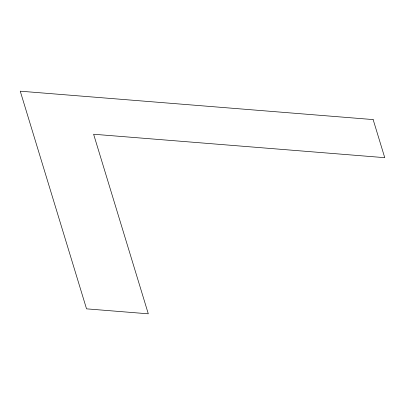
<?xml version="1.0" encoding="UTF-8"?>
<svg xmlns="http://www.w3.org/2000/svg" width="405" height="405" viewBox="0 0 405 405"><rect width="100%" height="100%" fill="white"/><g stroke="black" fill="none" stroke-linecap="round" stroke-linejoin="round"><path stroke-width="0.61" d="M373.147 119.581L20.25 91.186L86.543 308.848L148.301 313.814L93.611 134.242L384.75 157.672L373.147 119.581"/></g></svg>
